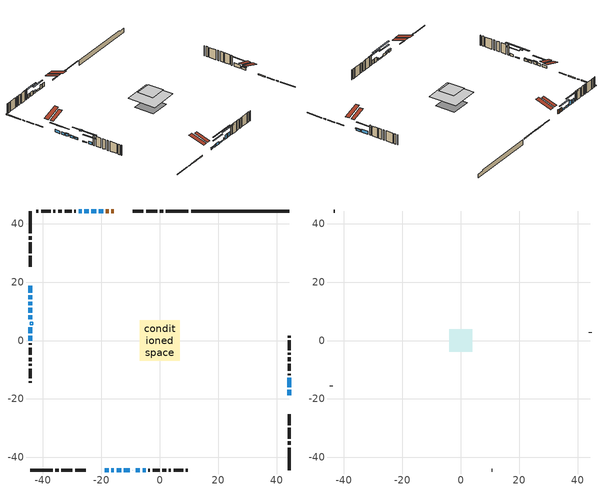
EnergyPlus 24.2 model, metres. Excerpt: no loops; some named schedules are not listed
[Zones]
conditioned space
 floor outside (Floor1 construction): -2.1,-2.1 -2.1,2.1 2.1,2.1 2.1,-2.1 z0.61
 floor adiabatic (AdiabaticFloorConstruction): -6.88,-6.88 -6.88,6.88 6.88,6.88 6.88,-6.88 z3.05
 floor foundation (Slab1 construction): -4.84,-4.84 -4.84,4.84 4.84,4.84 4.84,-4.84 z-1.83
 floor foundation (Slab2 construction): -2.2,-2.2 -2.2,2.2 2.2,2.2 2.2,-2.2 z0
 wall outside (RimJoist1 construction): 9.79,44.35 2.09,44.35 / -44.35,-44.35 -36.65,-44.35 / -44.35,44.35 -44.35,36.65 / 44.35,-44.35 44.35,-36.65 z0.61:0.91
 wall outside (RimJoist2 construction): 1.16,44.35 0.02,44.35 / -35.72,-44.35 -34.58,-44.35 / -44.35,35.72 -44.35,34.58 / 44.35,-35.72 44.35,-34.58 z0.61:0.91
 wall outside (RimJoist3 construction): -0.91,44.35 -4.64,44.35 / -33.65,-44.35 -29.92,-44.35 / -44.35,33.65 -44.35,29.92 / 44.35,-33.65 44.35,-29.92 z0.61:0.91
 wall outside (RimJoist4 construction): -5.57,44.35 -9.23,44.35 / -28.99,-44.35 -25.33,-44.35 / -44.35,28.99 -44.35,25.33 / 44.35,-28.99 44.35,-25.33 z0.61:0.91
 wall outside (AdiabaticWallConstruction 1): -15.77,44.35 -16.6,44.35 / -17.53,44.35 -18.42,44.35 z0.61:2.64
 wall outside (AdiabaticWallConstruction): -19.34,44.35 -20.87,44.35 / -21.8,44.35 -23.43,44.35 / -18.8,-44.35 -17.47,-44.35 z0.61:1.42; -44.35,18.8 -44.35,16.36 / -44.35,15.43 -44.35,14.21 / -44.35,13.28 -44.35,12.06 / -9.29,-44.35 -9.19,-44.35 z0.61:1.83; -16.55,-44.35 -15.73,-44.35 z0.61:1.43; -44.35,11.13 -44.35,9.51 / -44.35,8.58 -44.35,7.26 z0.61:1.47; -14.8,-44.35 -13.18,-44.35 / -44.35,1.56 -44.35,-0.07 z0.61:1.73; 44.35,-18.8 44.35,-16.86 z0.61:1.63; -12.25,-44.35 -10.22,-44.35 / -44.35,4.52 -44.35,2.49 z0.61:1.02; 44.35,-15.94 44.35,-12.84 z0.61:2.19; -24.35,44.35 -25.83,44.35 / -26.76,44.35 -27.77,44.35 / -8.27,-44.35 -6.79,-44.35 / -5.87,-44.35 -4.85,-44.35 z0.61:2.64
 wall outside (Wall1 construction): -28.7,44.35 -29.23,44.35 / -3.92,-44.35 -3.39,-44.35 / -44.35,-0.99 -44.35,-1.53 / 44.35,-11.91 44.35,-11.37 z0.61:5.49
 wall outside (Wall2 construction): -30.16,44.35 -32.61,44.35 / -2.46,-44.35 -0.01,-44.35 / -44.35,-2.46 -44.35,-4.9 / 44.35,-10.45 44.35,-8 z0.61:5.49
 wall outside (Wall3 construction): -33.54,44.35 -34.81,44.35 / 0.92,-44.35 2.19,-44.35 / -44.35,-5.83 -44.35,-7.11 / 44.35,-7.07 44.35,-5.79 z0.61:5.49
 wall outside (Wall4 construction): -35.74,44.35 -36.41,44.35 / 3.12,-44.35 3.79,-44.35 / -44.35,-8.04 -44.35,-8.71 / 44.35,-4.86 44.35,-4.19 z0.61:5.49
 wall outside (Wall5 construction): -37.34,44.35 -40.67,44.35 / 4.72,-44.35 8.05,-44.35 / -44.35,-9.64 -44.35,-12.96 / 44.35,-3.26 44.35,0.06 z0.61:5.49
 wall outside (Wall6 construction): -41.6,44.35 -42.26,44.35 / 8.97,-44.35 9.64,-44.35 / -44.35,-13.89 -44.35,-14.55 / 44.35,0.99 44.35,1.65 z0.61:5.49
 wall foundation (FoundationWall1 construction): 10.72,44.35,-1.83 10.72,44.35,0.61 40.99,44.35,0.61 40.99,44.35,0.12 44.35,44.35,0.12 44.35,44.35,-1.83
 window (WindowConstruction): -19.35,44.35 -20.87,44.35 z0.61:1.42
 window (WindowConstruction 8): -44.35,18.79 -44.35,16.36 z0.61:1.83
 window (WindowConstruction 9): -44.35,15.43 -44.35,14.21 z0.61:1.83
 window (WindowConstruction 10): -44.35,13.28 -44.35,12.06 z0.61:1.83
 window (WindowConstruction 11): -21.8,44.35 -23.43,44.35 z0.61:1.42
 window (WindowConstruction 12): -18.79,-44.35 -17.48,-44.35 z0.61:1.42
 window (WindowConstruction 13): -16.55,-44.35 -15.73,-44.35 z0.61:1.42
 window (WindowConstruction 14): -44.35,11.13 -44.35,9.51 z0.61:1.47
 window (WindowConstruction 15): -44.35,8.58 -44.35,7.26 z0.61:1.47
 window (WindowConstruction 1): -14.8,-44.35 -13.18,-44.35 z0.61:1.73
 window (WindowConstruction 16): 44.35,-18.79 44.35,-16.87 z0.61:1.62
 window (WindowConstruction 18): -12.25,-44.35 -10.22,-44.35 z0.61:1.02
 window (WindowConstruction 19): -44.35,4.52 -44.35,2.49 z0.61:1.02
 window (WindowConstruction 2): -44.35,1.56 -44.35,-0.06 z0.61:1.73
 window (WindowConstruction 17): -9.29,-44.35 -9.2,-44.35 z0.61:1.83
 window (WindowConstruction 3): 44.35,-15.94 44.35,-12.84 z0.61:2.19
 window (WindowConstruction 4): -24.36,44.35 -25.83,44.35 z0.61:2.64
 window (WindowConstruction 5): -26.76,44.35 -27.77,44.35 z0.61:2.64
 window (WindowConstruction 6): -8.27,-44.35 -6.8,-44.35 z0.61:2.64
 window (WindowConstruction 7): -5.87,-44.35 -4.85,-44.35 z0.61:2.64
 door (Door): -15.77,44.35 -16.6,44.35 z0.61:2.64
 door (Door 1): -17.53,44.35 -18.42,44.35 z0.61:2.64
 ceiling adiabatic (AdiabaticFloorConstruction): 6.88,-6.88 6.88,6.88 -6.88,6.88 -6.88,-6.88 z3.05
 roof outside (Roof2 construction): -14.84,44.35,5.49 -14.84,37.7,7.7 -13.08,37.7,7.7 -13.08,44.35,5.49; -19.72,-44.35,5.49 -19.72,-37.7,7.7 -21.48,-37.7,7.7 -21.48,-44.35,5.49; -44.35,19.72,5.49 -37.7,19.72,7.7 -37.7,21.48,7.7 -44.35,21.48,5.49; 44.35,-19.72,5.49 37.7,-19.72,7.7 37.7,-21.48,7.7 44.35,-21.48,5.49
 roof outside (AdiabaticRoofConstruction): -44.35,5.45,5.49 -43.51,5.45,5.77 -43.51,6.33,5.77 -44.35,6.33,5.49
 skylight (SkylightConstruction): -44.35,5.45,5.49 -43.52,5.45,5.77 -43.52,6.33,5.77 -44.35,6.33,5.49
attic - vented
 floor to conditioned space (Floor2 construction Reversed): -3.89,-3.89 -3.89,3.89 3.89,3.89 3.89,-3.89 z5.49
 wall outside (Wall7 construction): -43.19,44.35 -43.42,44.35 / 10.57,-44.35 10.8,-44.35 / -44.35,-15.48 -44.35,-15.72 / 44.35,2.58 44.35,2.81 z0.61:5.49
 roof outside (Roof1 construction): -12.16,44.35,5.49 -12.16,36.78,8.01 -10.16,36.78,8.01 -10.16,44.35,5.49; -22.41,-44.35,5.49 -22.41,-36.78,8.01 -24.4,-36.78,8.01 -24.4,-44.35,5.49; -44.35,22.41,5.49 -36.78,22.41,8.01 -36.78,24.4,8.01 -44.35,24.4,5.49; 44.35,-22.41,5.49 36.78,-22.41,8.01 36.78,-24.4,8.01 44.35,-24.4,5.49
shading: -23.51,44.35 -16.71,44.35 -16.71,44.76 -23.51,44.76 z4.06; -44.35,13.72 -44.35,21.43 -44.76,21.43 -44.76,13.72 z4.47; -44.35,11.57 -44.35,18.07 -44.76,18.07 -44.76,11.57 z4.47; -44.35,11.86 -44.35,13.48 -44.76,13.48 -44.76,11.86 z2.03; -23.63,44.35 -21.6,44.35 -21.6,44.76 -23.63,44.76 z1.62; -17.27,-44.35 -19,-44.35 -19,-44.76 -17.27,-44.76 z1.62; -15.53,-44.35 -16.75,-44.35 -16.75,-44.76 -15.53,-44.76 z1.62; -44.35,9.31 -44.35,11.33 -44.76,11.33 -44.76,9.31 z1.67; -44.35,7.06 -44.35,8.78 -44.76,8.78 -44.76,7.06 z1.67; -10.54,-44.35 -17.44,-44.35 -17.44,-44.76 -10.54,-44.76 z4.37; 44.35,-16.66 44.35,-19 44.76,-19 44.76,-16.66 z1.83; -5.14,-44.35 -17.33,-44.35 -17.33,-44.76 -5.14,-44.76 z6.1; -44.35,-2.59 -44.35,9.6 -44.76,9.6 -44.76,-2.59 z6.1; -44.35,-2.7 -44.35,4.2 -44.76,4.2 -44.76,-2.7 z4.37; 44.35,-10.2 44.35,-18.58 44.76,-18.58 44.76,-10.2 z4.83; -28.47,44.35 -21.72,44.35 -21.72,44.76 -28.47,44.76 z5.28; -30.41,44.35 -24.12,44.35 -24.12,44.76 -30.41,44.76 z5.28; -4.16,-44.35 -10.91,-44.35 -10.91,-44.76 -4.16,-44.76 z5.28; -2.21,-44.35 -8.51,-44.35 -8.51,-44.76 -2.21,-44.76 z5.28
[Building]
Building 1: Terrain=Suburbs
[Site:Location]
Edmonton Intl AP_AB: Latitude {deg}=53.31; Longitude {deg}=-113.58; Time Zone {hr}=-7; Elevation {m}=723; Keep Site Location Information=Yes
[Site:GroundTemperature:Shallow]
-1.56185, -3.61833, -3.78302, -2.80711, 1.11059, 5.01004, 8.39065, 10.5322, 10.7141, 8.97234, 5.67794, 1.89811
[Site:WaterMainsTemperature]
Calculation Method=Schedule; Temperature Schedule=mains temperature schedule
[Material] Roughness=Rough; Thermal Absorptance=0.9
Name | Thickness {m} | Conductivity {W/m-K} | Density {kg/m3} | Specific Heat {J/kg-K} | Solar Absorptance | Visible Absorptance
asphalt or fiberglass shingles | 0.00635 | 0.162714 | 1121.4 | 1465.45 | 0.4 | 0.4
asphalt or fiberglass shingles 1 | 0.00635 | 0.162714 | 1121.4 | 1465.45 | 0.7 | 0.7
ceiling loosefill ins | 0.169333 | 0.0480833 | 16.02 | 1046.75 | 0.7 | 0.7
ceiling stud and cavity | 0.1397 | 0.1119 | 65.682 | 1177.47 | 0.7 | 0.7
concrete 4.0 in. | 0.1016 | 1.803125 | 2242.8 | 837.4 | 0.7 | 0.7
concrete 8.0 in. | 0.2032 | 1.803125 | 2242.8 | 837.4 | 0.7 | 0.7
door material | 0.04445 | 0.053851 | 512.64 | 1214.23 | 0.7 | 0.7
exterior vertical ins | 0.0022508 | 0.029427 | 32.04 | 1214.23 | 0.7 | 0.7
floor covering | 0.0127 | 0.0433444 | 54.468 | 1339.84 | 0.6 | 0.6
floor rigid ins; rim joist rigid ins; roof rigid ins | 0.051816 | 0.029427 | 32.04 | 1214.23 | 0.7 | 0.7
floor rigid ins 1; roof rigid ins 1; wall rigid ins | 0.512978 | 0.029427 | 32.04 | 1214.23 | 0.7 | 0.7
floor stud and cavity | 0.1397 | 0.0992715 | 92.3553 | 1139.71 | 0.7 | 0.7
floor stud and cavity 1 | 0.1397 | 1.75129 | 37.0049 | 1207.88 | 0.7 | 0.7
furniture material conditioned space 1 | 0.1524 | 0.115458 | 640.8 | 1214.23 | 0.6 | 0.6
gypsum board | 0.0127 | 0.160291 | 801 | 837.4 | 0.6 | 0.6
gypsum board 1 | 0.0127 | 0.160291 | 801 | 837.4 | 0.7 | 0.7
osb sheathing 0.5 in. | 0.0127 | 0.115458 | 512.64 | 1214.23 | 0.7 | 0.7
osb sheathing 0.75 in. | 0.01905 | 0.115458 | 512.64 | 1214.23 | 0.7 | 0.7
osb sheathing 2.0 in. | 0.0508 | 0.115458 | 512.64 | 1214.23 | 0.7 | 0.7
rim joist stud and cavity | 0.0508 | 0.0314757 | 125.044 | 1163.47 | 0.6 | 0.6
rim joist stud and cavity 1 | 0.0508 | 0.0299404 | 125.044 | 1163.47 | 0.6 | 0.6
rim joist stud and cavity 2 | 0.0508 | 0.0451784 | 125.044 | 1163.47 | 0.6 | 0.6
rim joist stud and cavity 3 | 0.0508 | 0.0415359 | 125.044 | 1163.47 | 0.6 | 0.6
roof stud and cavity | 0.2032 | 0.170512 | 78.34581 | 1123.46 | 0.7 | 0.7
roof stud and cavity 1 | 0.18415 | 1.78685 | 37.0049 | 1207.88 | 0.6 | 0.6
wall stud and cavity | 0.1397 | 0.107651 | 139.0536 | 1170.24 | 0.7 | 0.7
wall stud and cavity 1 | 0.1397 | 0.101978 | 139.0536 | 1170.24 | 0.7 | 0.7
wall stud and cavity 2 | 0.1397 | 0.0954735 | 139.0536 | 1170.24 | 0.7 | 0.7
wall stud and cavity 3 | 0.1397 | 0.113829 | 139.0536 | 1170.24 | 0.7 | 0.7
wall stud and cavity 4 | 0.1397 | 0.101068 | 139.0536 | 1170.24 | 0.7 | 0.7
wall stud and cavity 5 | 0.1397 | 0.10344 | 139.0536 | 1170.24 | 0.7 | 0.7
wall stud and cavity 6 | 0.0889 | 6.1454 | 50.32683 | 1063.81 | 0.6 | 0.6
wall stud and cavity 7 | 0.0889 | 0.380278 | 52.3479 | 1209.89 | 0.7 | 0.7
wall stud and cavity 8 | 0.0889 | 0.391764 | 83.0341 | 1211.67 | 0.7 | 0.7
wood siding | 0.0254 | 0.102417 | 544.68 | 1172.36 | 0.4 | 0.4
wood siding 1 | 0.00254 | 0.102417 | 544.68 | 1172.36 | 0.4 | 0.4
wood siding 2; wood siding 3; wood siding 4 | 0.0254 | 0.102417 | 544.68 | 1172.36 | 0.7 | 0.7
[WindowMaterial:SimpleGlazingSystem]
Name | U-Factor {W/m2-K} | Solar Heat Gain Coefficient
SkylightMaterial | 2.75931 | 0.6108
WindowMaterial | 4.28803 | 0.54
WindowMaterial 1 | 3.93088 | 0.56
WindowMaterial 10 | 4.25339 | 0.54
WindowMaterial 11 | 3.98085 | 0.55
WindowMaterial 12 | 3.276206 | 0.41
WindowMaterial 13 | 5.57352 | 0.48
WindowMaterial 2 | 3.29438 | 0.7
WindowMaterial 3 | 4.35105 | 0.67
WindowMaterial 4 | 1.67898 | 0.57
WindowMaterial 5 | 1.964588 | 0.48
WindowMaterial 6 | 2.98606 | 0.56
WindowMaterial 7 | 4.49811 | 0.52
WindowMaterial 8 | 4.32493 | 0.54
WindowMaterial 9 | 4.19945 | 0.54
[Construction]
AdiabaticFloorConstruction: floor stud and cavity 1, floor rigid ins 1, osb sheathing 0.75 in., floor covering
AdiabaticRoofConstruction: asphalt or fiberglass shingles 1, roof rigid ins 1, osb sheathing 0.75 in., roof stud and cavity 1
AdiabaticWallConstruction: wood siding 3, wall rigid ins, wall stud and cavity 7, gypsum board
AdiabaticWallConstruction 1: wood siding 4, wall rigid ins, wall stud and cavity 7, gypsum board
Door; Door 1: door material
Floor1 construction: floor stud and cavity, floor rigid ins, osb sheathing 0.75 in., floor covering
Floor2 construction Reversed: gypsum board, ceiling stud and cavity, ceiling loosefill ins
FoundationWall1 construction: concrete 8.0 in., gypsum board 1
furniture construction conditioned space 1: furniture material conditioned space 1
PartitionWallConstruction: gypsum board, wall stud and cavity 8, gypsum board
RimJoist1 construction: wood siding 2, osb sheathing 2.0 in., rim joist stud and cavity
RimJoist2 construction: wood siding 2, osb sheathing 2.0 in., rim joist stud and cavity 1
RimJoist3 construction: wood siding 2, rim joist rigid ins, osb sheathing 2.0 in., rim joist stud and cavity 2
RimJoist4 construction: wood siding 2, rim joist rigid ins, osb sheathing 2.0 in., rim joist stud and cavity 3
Roof1 construction: asphalt or fiberglass shingles
Roof2 construction: asphalt or fiberglass shingles, roof rigid ins, osb sheathing 0.75 in., roof stud and cavity, gypsum board
SkylightConstruction: SkylightMaterial
Slab1 construction; Slab2 construction: concrete 4.0 in.
Wall1 construction: wood siding, osb sheathing 0.5 in., wall stud and cavity, gypsum board
Wall2 construction: wood siding, osb sheathing 0.5 in., wall stud and cavity 1, gypsum board
Wall3 construction: wood siding, osb sheathing 0.5 in., wall stud and cavity 2, gypsum board
Wall4 construction: wood siding, osb sheathing 0.5 in., wall stud and cavity 3, gypsum board
Wall5 construction: wood siding, osb sheathing 0.5 in., wall stud and cavity 4, gypsum board
Wall6 construction: wood siding, osb sheathing 0.5 in., wall stud and cavity 5, gypsum board
Wall7 construction: wood siding 1, wall stud and cavity 6
WindowConstruction: WindowMaterial
WindowConstruction 1; WindowConstruction 2: WindowMaterial 1
WindowConstruction 10; WindowConstruction 9: WindowMaterial 6
WindowConstruction 11; WindowConstruction 13: WindowMaterial 7
WindowConstruction 12: WindowMaterial 8
WindowConstruction 14: WindowMaterial 9
WindowConstruction 15: WindowMaterial 10
WindowConstruction 16: WindowMaterial 11
WindowConstruction 17: WindowMaterial 12
WindowConstruction 18; WindowConstruction 19: WindowMaterial 13
WindowConstruction 3: WindowMaterial 2
WindowConstruction 4; WindowConstruction 6: WindowMaterial 3
WindowConstruction 5; WindowConstruction 7: WindowMaterial 4
WindowConstruction 8: WindowMaterial 5
[Zone] Multiplier=1; Part of Total Floor Area=Yes
Name | Volume {m3}
attic - vented | 24.7894
conditioned space | 756.3
[Space]
Name | Zone | Volume {m3}
attic - vented 1 | attic - vented | 24.7894
conditioned space 1 | conditioned space | 756.3
[ZoneInfiltration:EffectiveLeakageArea]
infil attic - vented 1: Zone or Space=attic - vented 1; Schedule=Always On Discrete; Effective Air Leakage Area {cm2}=2103.65; Stack Coefficient=0.000514701; Wind Coefficient=1.53284e-05
[ZoneMixing]
whole house fan mix: Zone or Space=attic - vented; Schedule=Always On Continuous; Design Flow Rate Calculation Method=Flow/Zone; Design Flow Rate {m3/s}=0; Source Zone or Space=conditioned space
[SurfaceProperty:ExposedFoundationPerimeter] Exposed Perimeter Calculation Method=TotalExposedPerimeter
Name | Total Exposed Perimeter {m}
Slab1 | 33.632
Slab2 | 12.497
[InternalMass] Zone or ZoneList=conditioned space; Space or SpaceList=conditioned space 1
Name | Construction | Surface Area {m2}
furniture mass conditioned space 1 | furniture construction conditioned space 1 | 128.18
partition wall mass | PartitionWallConstruction | 320.45
[Lights]
interior lighting: Zone or ZoneList or Space or SpaceList=conditioned space 1; Schedule=interior lighting schedule; Design Level Calculation Method=LightingLevel; Lighting Level {W}=343.2; Return Air Fraction=0; Fraction Radiant=0.6; Fraction Visible=0.2; Fraction Replaceable=1
[People]
occupants: Zone or ZoneList or Space or SpaceList=conditioned space 1; Number of People Schedule=occupants schedule; Number of People Calculation Method=People; Number of People=3; Fraction Radiant=0.314171; Sensible Heat Fraction=0.56303; Activity Level Schedule=occupants activity schedule; Carbon Dioxide Generation Rate {m3/s-W}=0; Enable ASHRAE 55 Comfort Warnings=No; Mean Radiant Temperature Calculation Type=EnclosureAveraged
[ElectricEquipment] Zone or ZoneList or Space or SpaceList=conditioned space 1; Design Level Calculation Method=EquipmentLevel
Name | Schedule | Design Level {W} | Fraction Latent | Fraction Radiant | Fraction Lost
clothes dryer | clothes dryer schedule | 140.772 | 0.015 | 0.081 | 0.85
clothes washer | clothes washer schedule | 32.1985 | 0.03 | 0.162 | 0.7
cooking range | cooking range schedule | 215.147 | 0.08 | 0.432 | 0.2
dishwasher | dishwasher schedule | 66.8632 | 0.3 | 0.18 | 0.4
fridge | fridge schedule | 72.9452 | 0 | 0.6 | 0
mech vent bath fan 0 | mech vent bath fan 0 schedule | 50.2 | 0 | 0 | 1
mech vent bath fan 1 | mech vent bath fan 1 schedule | 50.2 | 0 | 0 | 1
mech vent house fan | mech vent house fan schedule | 0 | 0 | 0 | 1
mech vent house fan cfis | mech vent house fan cfis schedule | 0 | 0 | 0 | 0
mech vent range fan 0 | mech vent range fan 0 schedule | 57 | 0 | 0 | 1
misc plug loads | misc plug loads schedule | 494.7 | 0.045 | 0.513 | 0.1
whole house fan | Always On Discrete | 0 | 0 | 0 | 1
[OtherEquipment] Zone or ZoneList or Space or SpaceList=conditioned space 1; Design Level Calculation Method=EquipmentLevel
Name | Fuel Type | Schedule | Design Level {W} | Fraction Latent | Fraction Radiant | Fraction Lost
clothes dryer 1 | Electricity | clothes dryer schedule | 0 | 0.015 | 0.081 | 0.85
cooking range 1 | Electricity | cooking range schedule | 0 | 0.08 | 0.432 | 0.2
general water use latent | None | general water use schedule | 62.594 | 1 | 0 | 0
general water use sensible | None | general water use schedule | -61.6891 | 0 | 0.6 | 0
mech vent house fan latent load | None | Always On Discrete | 0 | 1 | 0 | 0
mech vent house fan sensible load | None | Always On Discrete | 0 | 0 | 0 | 0
water heater energy adjustment1 | NaturalGas | Always On Discrete | 0.01 | 0 | 0 | 1
[ZoneInfiltration:DesignFlowRate] Zone or ZoneList or Space or SpaceList=conditioned space 1; Schedule=Always On Discrete; Design Flow Rate Calculation Method=Flow/Zone; Design Flow Rate {m3/s}=0
infil flow; natural vent flow; whole house fan flow
[Foundation:Kiva] Initial Indoor Air Temperature {C}=18; Wall Depth Below Slab {m}=0.2032
Name | Wall Height Above Grade {m} | Custom Block Material Name 1 | Custom Block Depth 1 {m} | Custom Block X Position 1 {m} | Custom Block Z Position 1 {m}
Foundation Kiva 1 | 0.609996 | exterior vertical ins | 2.43998 | 0.2159 | 0
Foundation Kiva 2 | 0.1016
[Foundation:Kiva:Settings]
Soil Conductivity {W/m-K}=0.849921; Soil Density {kg/m3}=1842.3; Soil Specific Heat {J/kg-K}=418.7; Ground Solar Absorptivity=0.9; Ground Thermal Absorptivity=0.9; Ground Surface Roughness {m}=0.03; Far-Field Width {m}=40; Deep-Ground Boundary Condition=ZeroFlux; Deep-Ground Depth {m}=40; Minimum Cell Dimension {m}=0.2; Maximum Cell Growth Coefficient=3; Simulation Timestep=Timestep
[Exterior:Lights]
exterior lighting: Schedule=exterior lighting schedule; Design Level {W}=75.6
[Schedule:Constant]
Name | Hourly Value
Always On Continuous; mech vent house fan schedule; mech vent house fan cfis schedule; Always On Discrete | 1
occupants activity schedule | 117.228
fridge schedule | 0
[Schedule:Week:Daily]
interior lighting schedule Week Rule - Jan1-Jan27: interior lighting schedule day, interior lighting schedule day, interior lighting schedule day, interior lighting schedule day, interior lighting schedule day, interior lighting schedule day, interior lighting schedule day, interior lighting schedule default day, interior lighting schedule default day, interior lighting schedule default day, interior lighting schedule default day, interior lighting schedule default day
interior lighting schedule Week Rule - Jan28-Feb3: interior lighting schedule day, interior lighting schedule day, interior lighting schedule day, interior lighting schedule day, interior lighting schedule day 1, interior lighting schedule day 1, interior lighting schedule day 1, interior lighting schedule default day, interior lighting schedule default day, interior lighting schedule default day, interior lighting schedule default day, interior lighting schedule default day
interior lighting schedule Week Rule - Feb4-Feb24: interior lighting schedule day 1, interior lighting schedule day 1, interior lighting schedule day 1, interior lighting schedule day 1, interior lighting schedule day 1, interior lighting schedule day 1, interior lighting schedule day 1, interior lighting schedule default day, interior lighting schedule default day, interior lighting schedule default day, interior lighting schedule default day, interior lighting schedule default day
interior lighting schedule Week Rule - Feb25-Mar3: interior lighting schedule day 1, interior lighting schedule day 1, interior lighting schedule day 1, interior lighting schedule day 1, interior lighting schedule day 2, interior lighting schedule day 2, interior lighting schedule day 2, interior lighting schedule default day, interior lighting schedule default day, interior lighting schedule default day, interior lighting schedule default day, interior lighting schedule default day
interior lighting schedule Week Rule - Mar4-Mar31: interior lighting schedule day 2, interior lighting schedule day 2, interior lighting schedule day 2, interior lighting schedule day 2, interior lighting schedule day 2, interior lighting schedule day 2, interior lighting schedule day 2, interior lighting schedule default day, interior lighting schedule default day, interior lighting schedule default day, interior lighting schedule default day, interior lighting schedule default day
interior lighting schedule Week Rule - Apr1-Apr28: interior lighting schedule day 3, interior lighting schedule day 3, interior lighting schedule day 3, interior lighting schedule day 3, interior lighting schedule day 3, interior lighting schedule day 3, interior lighting schedule day 3, interior lighting schedule default day, interior lighting schedule default day, interior lighting schedule default day, interior lighting schedule default day, interior lighting schedule default day
interior lighting schedule Week Rule - Apr29-May5: interior lighting schedule day 3, interior lighting schedule day 3, interior lighting schedule day 4, interior lighting schedule day 4, interior lighting schedule day 4, interior lighting schedule day 4, interior lighting schedule day 4, interior lighting schedule default day, interior lighting schedule default day, interior lighting schedule default day, interior lighting schedule default day, interior lighting schedule default day
interior lighting schedule Week Rule - May6-May26: interior lighting schedule day 4, interior lighting schedule day 4, interior lighting schedule day 4, interior lighting schedule day 4, interior lighting schedule day 4, interior lighting schedule day 4, interior lighting schedule day 4, interior lighting schedule default day, interior lighting schedule default day, interior lighting schedule default day, interior lighting schedule default day, interior lighting schedule default day
interior lighting schedule Week Rule - May27-Jun2: interior lighting schedule day 4, interior lighting schedule day 4, interior lighting schedule day 4, interior lighting schedule day 4, interior lighting schedule day 4, interior lighting schedule day 5, interior lighting schedule day 5, interior lighting schedule default day, interior lighting schedule default day, interior lighting schedule default day, interior lighting schedule default day, interior lighting schedule default day
interior lighting schedule Week Rule - Jun3-Jun30: interior lighting schedule day 5, interior lighting schedule day 5, interior lighting schedule day 5, interior lighting schedule day 5, interior lighting schedule day 5, interior lighting schedule day 5, interior lighting schedule day 5, interior lighting schedule default day, interior lighting schedule default day, interior lighting schedule default day, interior lighting schedule default day, interior lighting schedule default day
interior lighting schedule Week Rule - Jul1-Jul28: interior lighting schedule day 6, interior lighting schedule day 6, interior lighting schedule day 6, interior lighting schedule day 6, interior lighting schedule day 6, interior lighting schedule day 6, interior lighting schedule day 6, interior lighting schedule default day, interior lighting schedule default day, interior lighting schedule default day, interior lighting schedule default day, interior lighting schedule default day
interior lighting schedule Week Rule - Jul29-Aug4: interior lighting schedule day 6, interior lighting schedule day 6, interior lighting schedule day 6, interior lighting schedule day 7, interior lighting schedule day 7, interior lighting schedule day 7, interior lighting schedule day 7, interior lighting schedule default day, interior lighting schedule default day, interior lighting schedule default day, interior lighting schedule default day, interior lighting schedule default day
interior lighting schedule Week Rule - Aug5-Aug25: interior lighting schedule day 7, interior lighting schedule day 7, interior lighting schedule day 7, interior lighting schedule day 7, interior lighting schedule day 7, interior lighting schedule day 7, interior lighting schedule day 7, interior lighting schedule default day, interior lighting schedule default day, interior lighting schedule default day, interior lighting schedule default day, interior lighting schedule default day
interior lighting schedule Week Rule - Aug26-Sep1: interior lighting schedule day 7, interior lighting schedule day 7, interior lighting schedule day 7, interior lighting schedule day 7, interior lighting schedule day 7, interior lighting schedule day 7, interior lighting schedule day 8, interior lighting schedule default day, interior lighting schedule default day, interior lighting schedule default day, interior lighting schedule default day, interior lighting schedule default day
interior lighting schedule Week Rule - Sep2-Sep29: interior lighting schedule day 8, interior lighting schedule day 8, interior lighting schedule day 8, interior lighting schedule day 8, interior lighting schedule day 8, interior lighting schedule day 8, interior lighting schedule day 8, interior lighting schedule default day, interior lighting schedule default day, interior lighting schedule default day, interior lighting schedule default day, interior lighting schedule default day
interior lighting schedule Week Rule - Sep30-Oct6: interior lighting schedule day 8, interior lighting schedule day 9, interior lighting schedule day 9, interior lighting schedule day 9, interior lighting schedule day 9, interior lighting schedule day 9, interior lighting schedule day 9, interior lighting schedule default day, interior lighting schedule default day, interior lighting schedule default day, interior lighting schedule default day, interior lighting schedule default day
interior lighting schedule Week Rule - Oct7-Oct27: interior lighting schedule day 9, interior lighting schedule day 9, interior lighting schedule day 9, interior lighting schedule day 9, interior lighting schedule day 9, interior lighting schedule day 9, interior lighting schedule day 9, interior lighting schedule default day, interior lighting schedule default day, interior lighting schedule default day, interior lighting schedule default day, interior lighting schedule default day
interior lighting schedule Week Rule - Oct28-Nov3: interior lighting schedule day 9, interior lighting schedule day 9, interior lighting schedule day 9, interior lighting schedule day 9, interior lighting schedule day 10, interior lighting schedule day 10, interior lighting schedule day 10, interior lighting schedule default day, interior lighting schedule default day, interior lighting schedule default day, interior lighting schedule default day, interior lighting schedule default day
interior lighting schedule Week Rule - Nov4-Nov24: interior lighting schedule day 10, interior lighting schedule day 10, interior lighting schedule day 10, interior lighting schedule day 10, interior lighting schedule day 10, interior lighting schedule day 10, interior lighting schedule day 10, interior lighting schedule default day, interior lighting schedule default day, interior lighting schedule default day, interior lighting schedule default day, interior lighting schedule default day
interior lighting schedule Week Rule - Nov25-Dec1: interior lighting schedule day 10, interior lighting schedule day 10, interior lighting schedule day 10, interior lighting schedule day 10, interior lighting schedule day 10, interior lighting schedule day 10, interior lighting schedule day 11, interior lighting schedule default day, interior lighting schedule default day, interior lighting schedule default day, interior lighting schedule default day, interior lighting schedule default day
interior lighting schedule Week Rule - Dec2-Dec31: interior lighting schedule day 11, interior lighting schedule day 11, interior lighting schedule day 11, interior lighting schedule day 11, interior lighting schedule day 11, interior lighting schedule day 11, interior lighting schedule day 11, interior lighting schedule default day, interior lighting schedule default day, interior lighting schedule default day, interior lighting schedule default day, interior lighting schedule default day
occupants schedule Week Rule - Jan1-Dec31: occupants schedule day, occupants schedule day, occupants schedule day, occupants schedule day, occupants schedule day, occupants schedule day, occupants schedule day, occupants schedule default day, occupants schedule default day, occupants schedule default day, occupants schedule default day, occupants schedule default day
clothes dryer schedule Week Rule - Jan1-Dec31: clothes dryer schedule day, clothes dryer schedule day, clothes dryer schedule day, clothes dryer schedule day, clothes dryer schedule day, clothes dryer schedule day, clothes dryer schedule day, clothes dryer schedule default day, clothes dryer schedule default day, clothes dryer schedule default day, clothes dryer schedule default day, clothes dryer schedule default day
clothes washer schedule Week Rule - Jan1-Dec31: clothes washer schedule day, clothes washer schedule day, clothes washer schedule day, clothes washer schedule day, clothes washer schedule day, clothes washer schedule day, clothes washer schedule day, clothes washer schedule default day, clothes washer schedule default day, clothes washer schedule default day, clothes washer schedule default day, clothes washer schedule default day
cooking range schedule Week Rule - Jan1-Dec31: cooking range schedule day, cooking range schedule day, cooking range schedule day, cooking range schedule day, cooking range schedule day, cooking range schedule day, cooking range schedule day, cooking range schedule default day, cooking range schedule default day, cooking range schedule default day, cooking range schedule default day, cooking range schedule default day
dishwasher schedule Week Rule - Jan1-Dec31: dishwasher schedule day, dishwasher schedule day, dishwasher schedule day, dishwasher schedule day, dishwasher schedule day, dishwasher schedule day, dishwasher schedule day, dishwasher schedule default day, dishwasher schedule default day, dishwasher schedule default day, dishwasher schedule default day, dishwasher schedule default day
mech vent bath fan 0 schedule Week Rule - Jan1-Dec31: mech vent bath fan 0 schedule day, mech vent bath fan 0 schedule day, mech vent bath fan 0 schedule day, mech vent bath fan 0 schedule day, mech vent bath fan 0 schedule day, mech vent bath fan 0 schedule day, mech vent bath fan 0 schedule day, mech vent bath fan 0 schedule default day, mech vent bath fan 0 schedule default day, mech vent bath fan 0 schedule default day, mech vent bath fan 0 schedule default day, mech vent bath fan 0 schedule default day
mech vent bath fan 1 schedule Week Rule - Jan1-Dec31: mech vent bath fan 1 schedule day, mech vent bath fan 1 schedule day, mech vent bath fan 1 schedule day, mech vent bath fan 1 schedule day, mech vent bath fan 1 schedule day, mech vent bath fan 1 schedule day, mech vent bath fan 1 schedule day, mech vent bath fan 1 schedule default day, mech vent bath fan 1 schedule default day, mech vent bath fan 1 schedule default day, mech vent bath fan 1 schedule default day, mech vent bath fan 1 schedule default day
mech vent range fan 0 schedule Week Rule - Jan1-Dec31: mech vent range fan 0 schedule day, mech vent range fan 0 schedule day, mech vent range fan 0 schedule day, mech vent range fan 0 schedule day, mech vent range fan 0 schedule day, mech vent range fan 0 schedule day, mech vent range fan 0 schedule day, mech vent range fan 0 schedule default day, mech vent range fan 0 schedule default day, mech vent range fan 0 schedule default day, mech vent range fan 0 schedule default day, mech vent range fan 0 schedule default day
misc plug loads schedule Week Rule - Jan1-Dec31: misc plug loads schedule day, misc plug loads schedule day, misc plug loads schedule day, misc plug loads schedule day, misc plug loads schedule day, misc plug loads schedule day, misc plug loads schedule day, misc plug loads schedule default day, misc plug loads schedule default day, misc plug loads schedule default day, misc plug loads schedule default day, misc plug loads schedule default day
[Schedule:Year]
interior lighting schedule: interior lighting schedule Week Rule - Jan1-Jan27, 1, 1, 1, 27, interior lighting schedule Week Rule - Jan28-Feb3, 1, 28, 2, 3, interior lighting schedule Week Rule - Feb4-Feb24, 2, 4, 2, 24, interior lighting schedule Week Rule - Feb25-Mar3, 2, 25, 3, 3, interior lighting schedule Week Rule - Mar4-Mar31, 3, 4, 3, 31, interior lighting schedule Week Rule - Apr1-Apr28, 4, 1, 4, 28, interior lighting schedule Week Rule - Apr29-May5, 4, 29, 5, 5, interior lighting schedule Week Rule - May6-May26, 5, 6, 5, 26, interior lighting schedule Week Rule - May27-Jun2, 5, 27, 6, 2, interior lighting schedule Week Rule - Jun3-Jun30, 6, 3, 6, 30, interior lighting schedule Week Rule - Jul1-Jul28, 7, 1, 7, 28, interior lighting schedule Week Rule - Jul29-Aug4, 7, 29, 8, 4, interior lighting schedule Week Rule - Aug5-Aug25, 8, 5, 8, 25, interior lighting schedule Week Rule - Aug26-Sep1, 8, 26, 9, 1, interior lighting schedule Week Rule - Sep2-Sep29, 9, 2, 9, 29, interior lighting schedule Week Rule - Sep30-Oct6, 9, 30, 10, 6, interior lighting schedule Week Rule - Oct7-Oct27, 10, 7, 10, 27, interior lighting schedule Week Rule - Oct28-Nov3, 10, 28, 11, 3, interior lighting schedule Week Rule - Nov4-Nov24, 11, 4, 11, 24, interior lighting schedule Week Rule - Nov25-Dec1, 11, 25, 12, 1, interior lighting schedule Week Rule - Dec2-Dec31, 12, 2, 12, 31
occupants schedule: occupants schedule Week Rule - Jan1-Dec31, 1, 1, 12, 31
clothes dryer schedule: clothes dryer schedule Week Rule - Jan1-Dec31, 1, 1, 12, 31
clothes washer schedule: clothes washer schedule Week Rule - Jan1-Dec31, 1, 1, 12, 31
cooking range schedule: cooking range schedule Week Rule - Jan1-Dec31, 1, 1, 12, 31
dishwasher schedule: dishwasher schedule Week Rule - Jan1-Dec31, 1, 1, 12, 31
mech vent bath fan 0 schedule: mech vent bath fan 0 schedule Week Rule - Jan1-Dec31, 1, 1, 12, 31
mech vent bath fan 1 schedule: mech vent bath fan 1 schedule Week Rule - Jan1-Dec31, 1, 1, 12, 31
mech vent range fan 0 schedule: mech vent range fan 0 schedule Week Rule - Jan1-Dec31, 1, 1, 12, 31
misc plug loads schedule: misc plug loads schedule Week Rule - Jan1-Dec31, 1, 1, 12, 31
general water use schedule: general water use schedule Week Rule - Jan1-Dec31, 1, 1, 12, 31
exterior lighting schedule: exterior lighting schedule Week Rule - Jan1-Jan27, 1, 1, 1, 27, exterior lighting schedule Week Rule - Jan28-Feb3, 1, 28, 2, 3, exterior lighting schedule Week Rule - Feb4-Feb24, 2, 4, 2, 24, exterior lighting schedule Week Rule - Feb25-Mar3, 2, 25, 3, 3, exterior lighting schedule Week Rule - Mar4-Mar31, 3, 4, 3, 31, exterior lighting schedule Week Rule - Apr1-Apr28, 4, 1, 4, 28, exterior lighting schedule Week Rule - Apr29-May5, 4, 29, 5, 5, exterior lighting schedule Week Rule - May6-May26, 5, 6, 5, 26, exterior lighting schedule Week Rule - May27-Jun2, 5, 27, 6, 2, exterior lighting schedule Week Rule - Jun3-Jun30, 6, 3, 6, 30, exterior lighting schedule Week Rule - Jul1-Jul28, 7, 1, 7, 28, exterior lighting schedule Week Rule - Jul29-Aug4, 7, 29, 8, 4, exterior lighting schedule Week Rule - Aug5-Aug25, 8, 5, 8, 25, exterior lighting schedule Week Rule - Aug26-Sep1, 8, 26, 9, 1, exterior lighting schedule Week Rule - Sep2-Sep29, 9, 2, 9, 29, exterior lighting schedule Week Rule - Sep30-Oct6, 9, 30, 10, 6, exterior lighting schedule Week Rule - Oct7-Oct27, 10, 7, 10, 27, exterior lighting schedule Week Rule - Oct28-Nov3, 10, 28, 11, 3, exterior lighting schedule Week Rule - Nov4-Nov24, 11, 4, 11, 24, exterior lighting schedule Week Rule - Nov25-Dec1, 11, 25, 12, 1, exterior lighting schedule Week Rule - Dec2-Dec31, 12, 2, 12, 31
[Schedule:Compact]
mains temperature schedule: Through: 01/01, For: AllDays, Until: 24:00, 3.97167, Through: 01/02, For: AllDays, Until: 24:00, 3.90778, Through: 01/03, For: AllDays, Until: 24:00, 3.84556, Through: 01/04, For: AllDays, Until: 24:00, 3.78389, Through: 01/05, For: AllDays, Until: 24:00, 3.72278, Through: 01/06, For: AllDays, Until: 24:00, 3.66278, Through: 01/07, For: AllDays, Until: 24:00, 3.60389, Through: 01/08, For: AllDays, Until: 24:00, 3.54556, Through: 01/09, For: AllDays, Until: 24:00, 3.48833, Through: 01/10, For: AllDays, Until: 24:00, 3.43167, Through: 01/11, For: AllDays, Until: 24:00, 3.37611, Through: 01/12, For: AllDays, Until: 24:00, 3.32167, Through: 01/13, For: AllDays, Until: 24:00, 3.26833, Through: 01/14, For: AllDays, Until: 24:00, 3.21556, Through: 01/15, For: AllDays, Until: 24:00, 3.16444, Through: 01/16, For: AllDays, Until: 24:00, 3.11389, Through: 01/17, For: AllDays, Until: 24:00, 3.06444, Through: 01/18, For: AllDays, Until: 24:00, 3.01611, Through: 01/19, For: AllDays, Until: 24:00, 2.96889, Through: 01/20, For: AllDays, Until: 24:00, 2.92278, Through: 01/21, For: AllDays, Until: 24:00, 2.87722, Through: 01/22, For: AllDays, Until: 24:00, 2.83333, Through: 01/23, For: AllDays, Until: 24:00, 2.79056, Through: 01/24, For: AllDays, Until: 24:00, 2.74889, Through: 01/25, For: AllDays, Until: 24:00, 2.70833, Through: 01/26, For: AllDays, Until: 24:00, 2.66889, Through: 01/27, For: AllDays, Until: 24:00, 2.63056, Through: 01/28, For: AllDays, Until: 24:00, 2.59333, Through: 01/29, For: AllDays, Until: 24:00, 2.55778, Through: 01/30, For: AllDays, Until: 24:00, 2.52278, Through: 01/31, For: AllDays, Until: 24:00, 2.48944, Through: 02/01, For: AllDays, Until: 24:00, 2.45722, Through: 02/02, For: AllDays, Until: 24:00, 2.42611, Through: 02/03, For: AllDays, Until: 24:00, 2.39667, Through: 02/04, For: AllDays, Until: 24:00, 2.36833, Through: 02/05, For: AllDays, Until: 24:00, 2.34111, Through: 02/06, For: AllDays, Until: 24:00, 2.315, Through: 02/07, For: AllDays, Until: 24:00, 2.29056, Through: 02/08, For: AllDays, Until: 24:00, 2.26722, Through: 02/09, For: AllDays, Until: 24:00, 2.245, Through: 02/10, For: AllDays, Until: 24:00, 2.22444, Through: 02/11, For: AllDays, Until: 24:00, 2.20444, Through: 02/12, For: AllDays, Until: 24:00, 2.18667, Through: 02/13, For: AllDays, Until: 24:00, 2.17, Through: 02/14, For: AllDays, Until: 24:00, 2.15444, Through: 02/15, For: AllDays, Until: 24:00, 2.14, Through: 02/16, For: AllDays, Until: 24:00, 2.12722, Through: 02/17, For: AllDays, Until: 24:00, 2.11556, Through: 02/18, For: AllDays, Until: 24:00, 2.10556, Through: 02/19, For: AllDays, Until: 24:00, 2.09667, Through: 02/20, For: AllDays, Until: 24:00, 2.08889, Through: 02/21, For: AllDays, Until: 24:00, 2.08278, Through: 02/22, For: AllDays, Until: 24:00, 2.07833, Through: 02/23, For: AllDays, Until: 24:00, 2.07444, Through: 02/24, For: AllDays, Until: 24:00, 2.07278, Through: 02/25, For: AllDays, Until: 24:00, 2.07167, Through: 02/26, For: AllDays, Until: 24:00, 2.07222, Through: 02/27, For: AllDays, Until: 24:00, 2.07444, Through: 02/28, For: AllDays, Until: 24:00, 2.07778, Through: 03/01, For: AllDays, Until: 24:00, 2.08222, Through: 03/02, For: AllDays, Until: 24:00, 2.08833, Through: 03/03, For: AllDays, Until: 24:00, 2.09556, Through: 03/04, For: AllDays, Until: 24:00, 2.10444, Through: 03/05, For: AllDays, Until: 24:00, 2.11444, Through: 03/06, For: AllDays, Until: 24:00, 2.12556, Through: 03/07, For: AllDays, Until: 24:00, 2.13833, Through: 03/08, For: AllDays, Until: 24:00, 2.15278, Through: 03/09, For: AllDays, Until: 24:00, 2.16778, Through: 03/10, For: AllDays, Until: 24:00, 2.18444, Through: 03/11, For: AllDays, Until: 24:00, 2.20278, Through: 03/12, For: AllDays, Until: 24:00, 2.22167, Through: 03/13, For: AllDays, Until: 24:00, 2.24278, Through: 03/14, For: AllDays, Until: 24:00, 2.26444, Through: 03/15, For: AllDays, Until: 24:00, 2.28778, Through: 03/16, For: AllDays, Until: 24:00, 2.31222, Through: 03/17, For: AllDays, Until: 24:00, 2.33778, Through: 03/18, For: AllDays, Until: 24:00, 2.365, Through: 03/19, For: AllDays, Until: 24:00, 2.39333, Through: 03/20, For: AllDays, Until: 24:00, 2.42278, Through: 03/21, For: AllDays, Until: 24:00, 2.45389, Through: 03/22, For: AllDays, Until: 24:00, 2.48611, Through: 03/23, For: AllDays, Until: 24:00, 2.51889, Through: 03/24, For: AllDays, Until: 24:00, 2.55389, Through: 03/25, For: AllDays, Until: 24:00, 2.58944, Through: 03/26, For: AllDays, Until: 24:00, 2.62611, Through: 03/27, For: AllDays, Until: 24:00, 2.66444, Through: 03/28, For: AllDays, Until: 24:00, 2.70389, Through: 03/29, For: AllDays, Until: 24:00, 2.74389, Through: 03/30, For: AllDays, Until: 24:00, 2.78556, Through: 03/31, For: AllDays, Until: 24:00, 2.82833, Through: 04/01, For: AllDays, Until: 24:00, 2.87222, Through: 04/02, For: AllDays, Until: 24:00, 2.91722, Through: 04/03, For: AllDays, Until: 24:00, 2.96333, Through: 04/04, For: AllDays, Until: 24:00, 3.01056, Through: 04/05, For: AllDays, Until: 24:00, 3.05889, Through: 04/06, For: AllDays, Until: 24:00, 3.10833, Through: 04/07, For: AllDays, Until: 24:00, 3.15833, Through: 04/08, For: AllDays, Until: 24:00, 3.21, Through: 04/09, For: AllDays, Until: 24:00, 3.26222, Through: 04/10, For: AllDays, Until: 24:00, 3.31556, Through: 04/11, For: AllDays, Until: 24:00, 3.37, Through: 04/12, For: AllDays, Until: 24:00, 3.42556, Through: 04/13, For: AllDays, Until: 24:00, 3.48167, Through: 04/14, For: AllDays, Until: 24:00, 3.53889, Through: 04/15, For: AllDays, Until: 24:00, 3.59722, Through: 04/16, For: AllDays, Until: 24:00, 3.65611, Through: 04/17, For: AllDays, Until: 24:00, 3.71611, Through: 04/18, For: AllDays, Until: 24:00, 3.77667, Through: 04/19, For: AllDays, Until: 24:00, 3.83833, Through: 04/20, For: AllDays, Until: 24:00, 3.90111, Through: 04/21, For: AllDays, Until: 24:00, 3.96444, Through: 04/22, For: AllDays, Until: 24:00, 4.02833, Through: 04/23, For: AllDays, Until: 24:00, 4.09333, Through: 04/24, For: AllDays, Until: 24:00, 4.15889, Through: 04/25, For: AllDays, Until: 24:00, 4.225, Through: 04/26, For: AllDays, Until: 24:00, 4.29222, Through: 04/27, For: AllDays, Until: 24:00, 4.36, Through: 04/28, For: AllDays, Until: 24:00, 4.42833, Through: 04/29, For: AllDays, Until: 24:00, 4.49722, Through: 04/30, For: AllDays, Until: 24:00, 4.56667, Through: 05/01, For: AllDays, Until: 24:00, 4.63722, Through: 05/02, For: AllDays, Until: 24:00, 4.70833, Through: 05/03, For: AllDays, Until: 24:00, 4.77944, Through: 05/04, For: AllDays, Until: 24:00, 4.85167, Through: 05/05, For: AllDays, Until: 24:00, 4.92389, Through: 05/06, For: AllDays, Until: 24:00, 4.99722, Through: 05/07, For: AllDays, Until: 24:00, 5.07056, Through: 05/08, For: AllDays, Until: 24:00, 5.145, Through: 05/09, For: AllDays, Until: 24:00, 5.21944, Through: 05/10, For: AllDays, Until: 24:00, 5.29389, Through: 05/11, For: AllDays, Until: 24:00, 5.36944, Through: 05/12, For: AllDays, Until: 24:00, 5.445, Through: 05/13, For: AllDays, Until: 24:00, 5.52111, Through: 05/14, For: AllDays, Until: 24:00, 5.59722, Through: 05/15, For: AllDays, Until: 24:00, 5.67389, Through: 05/16, For: AllDays, Until: 24:00, 5.75056, Through: 05/17, For: AllDays, Until: 24:00, 5.82778, Through: 05/18, For: AllDays, Until: 24:00, 5.90556, Through: 05/19, For: AllDays, Until: 24:00, 5.98278, Through: 05/20, For: AllDays, Until: 24:00, 6.06056, Through: 05/21, For: AllDays, Until: 24:00, 6.13889, Through: 05/22, For: AllDays, Until: 24:00, 6.21667, Through: 05/23, For: AllDays, Until: 24:00, 6.295, Through: 05/24, For: AllDays, Until: 24:00, 6.37333, Through: 05/25, For: AllDays, Until: 24:00, 6.45222, Through: 05/26, For: AllDays, Until: 24:00, 6.53056, Through: 05/27, For: AllDays, Until: 24:00, 6.60889, Through: 05/28, For: AllDays, Until: 24:00, 6.68778, Through: 05/29, For: AllDays, Until: 24:00, 6.76611, Through: 05/30, For: AllDays, Until: 24:00, 6.84444, Through: 05/31, For: AllDays, Until: 24:00, 6.92278, Through: 06/01, For: AllDays, Until: 24:00, 7.00111, Through: 06/02, For: AllDays, Until: 24:00, 7.07944, Through: 06/03, For: AllDays, Until: 24:00, 7.15778, Through: 06/04, For: AllDays, Until: 24:00, 7.23556, Through: 06/05, For: AllDays, Until: 24:00, 7.31333, Through: 06/06, For: AllDays, Until: 24:00, 7.39056, Through: 06/07, For: AllDays, Until: 24:00, 7.46833, Through: 06/08, For: AllDays, Until: 24:00, 7.545, Through: 06/09, For: AllDays, Until: 24:00, 7.62222, Through: 06/10, For: AllDays, Until: 24:00, 7.69833, Through: 06/11, For: AllDays, Until: 24:00, 7.775, Through: 06/12, For: AllDays, Until: 24:00, 7.85056, Through: 06/13, For: AllDays, Until: 24:00, 7.92611, Through: 06/14, For: AllDays, Until: 24:00, 8.00111, Through: 06/15, For: AllDays, Until: 24:00, 8.07611, Through: 06/16, For: AllDays, Until: 24:00, 8.15056, Through: 06/17, For: AllDays, Until: 24:00, 8.22389, Through: 06/18, For: AllDays, Until: 24:00, 8.29778, Through: 06/19, For: AllDays, Until: 24:00, 8.37056, Through: 06/20, For: AllDays, Until: 24:00, 8.44278, Through: 06/21, For: AllDays, Until: 24:00, 8.51444, Through: 06/22, For: AllDays, Until: 24:00, 8.58611, Through: 06/23, For: AllDays, Until: 24:00, 8.65667, Through: 06/24, For: AllDays, Until: 24:00, 8.72667, Through: 06/25, For: AllDays, Until: 24:00, 8.79611, Through: 06/26, For: AllDays, Until: 24:00, 8.865, Through: 06/27, For: AllDays, Until: 24:00, 8.93333, Through: 06/28, For: AllDays, Until: 24:00, 9.00056, Through: 06/29, For: AllDays, Until: 24:00, 9.06778, Through: 06/30, For: AllDays, Until: 24:00, 9.13333, Through: 07/01, For: AllDays, Until: 24:00, 9.19889, Through: 07/02, For: AllDays, Until: 24:00, 9.26333, Through: 07/03, For: AllDays, Until: 24:00, 9.32722, Through: 07/04, For: AllDays, Until: 24:00, 9.39056, Through: 07/05, For: AllDays, Until: 24:00, 9.45278, Through: 07/06, For: AllDays, Until: 24:00, 9.51389, Through: 07/07, For: AllDays, Until: 24:00, 9.57444, Through: 07/08, For: AllDays, Until: 24:00, 9.63389, Through: 07/09, For: AllDays, Until: 24:00, 9.69278, Through: 07/10, For: AllDays, Until: 24:00, 9.75056, Through: 07/11, For: AllDays, Until: 24:00, 9.80778, Through: 07/12, For: AllDays, Until: 24:00, 9.86333, Through: 07/13, For: AllDays, Until: 24:00, 9.91833, Through: 07/14, For: AllDays, Until: 24:00, 9.97278, Through: 07/15, For: AllDays, Until: 24:00, 10.0256, Through: 07/16, For: AllDays, Until: 24:00, 10.0778, Through: 07/17, For: AllDays, Until: 24:00, 10.1289, Through: 07/18, For: AllDays, Until: 24:00, 10.1789, Through: 07/19, For: AllDays, Until: 24:00, 10.2278, Through: 07/20, For: AllDays, Until: 24:00, 10.2756, Through: 07/21, For: AllDays, Until: 24:00, 10.3222, Through: 07/22, For: AllDays, Until: 24:00, 10.3683, Through: 07/23, For: AllDays, Until: 24:00, 10.4128, Through: 07/24, For: AllDays, Until: 24:00, 10.4561, Through: 07/25, For: AllDays, Until: 24:00, 10.4989, Through: 07/26, For: AllDays, Until: 24:00, 10.54, Through: 07/27, For: AllDays, Until: 24:00, 10.58, Through: 07/28, For: AllDays, Until: 24:00, 10.6189, Through: 07/29, For: AllDays, Until: 24:00, 10.6567, Through: 07/30, For: AllDays, Until: 24:00, 10.6928, Through: 07/31, For: AllDays, Until: 24:00, 10.7283, Through: 08/01, For: AllDays, Until: 24:00, 10.7622, Through: 08/02, For: AllDays, Until: 24:00, 10.7956, Through: 08/03, For: AllDays, Until: 24:00, 10.8272, Through: 08/04, For: AllDays, Until: 24:00, 10.8572, Through: 08/05, For: AllDays, Until: 24:00, 10.8867, Through: 08/06, For: AllDays, Until: 24:00, 10.9144, Through: 08/07, For: AllDays, Until: 24:00, 10.9411, Through: 08/08, For: AllDays, Until: 24:00, 10.9667, Through: 08/09, For: AllDays, Until: 24:00, 10.9906, Through: 08/10, For: AllDays, Until: 24:00, 11.0133, Through: 08/11, For: AllDays, Until: 24:00, 11.035, Through: 08/12, For: AllDays, Until: 24:00, 11.055, Through: 08/13, For: AllDays, Until: 24:00, 11.0739, Through: 08/14, For: AllDays, Until: 24:00, 11.0917, Through: 08/15, For: AllDays, Until: 24:00, 11.1078, Through: 08/16, For: AllDays, Until: 24:00, 11.1228, Through: 08/17, For: AllDays, Until: 24:00, 11.1361, Through: 08/18, For: AllDays, Until: 24:00, 11.1483, Through: 08/19, For: AllDays, Until: 24:00, 11.1594, Through: 08/20, For: AllDays, Until: 24:00, 11.1689, Through: 08/21, For: AllDays, Until: 24:00, 11.1772, Through: 08/22, For: AllDays, Until: 24:00, 11.1844, Through: 08/23, For: AllDays, Until: 24:00, 11.19, Through: 08/24, For: AllDays, Until: 24:00, 11.1939, Through: 08/25, For: AllDays, Until: 24:00, 11.1967, Through: 08/26, For: AllDays, Until: 24:00, 11.1983, Through: 08/27, For: AllDays, Until: 24:00, 11.1983, Through: 08/28, For: AllDays, Until: 24:00, 11.1972, Through: 08/29, For: AllDays, Until: 24:00, 11.195, Through: 08/30, For: AllDays, Until: 24:00, 11.1911, Through: 08/31, For: AllDays, Until: 24:00, 11.1856, Through: 09/01, For: AllDays, Until: 24:00, 11.1789, Through: 09/02, For: AllDays, Until: 24:00, 11.1711, Through: 09/03, For: AllDays, Until: 24:00, 11.1617, Through: 09/04, For: AllDays, Until: 24:00, 11.1511, Through: 09/05, For: AllDays, Until: 24:00, 11.1394, Through: 09/06, For: AllDays, Until: 24:00, 11.1261, Through: 09/07, For: AllDays, Until: 24:00, 11.1111, Through: 09/08, For: AllDays, Until: 24:00, 11.0956, Through: 09/09, For: AllDays, Until: 24:00, 11.0778, Through: 09/10, For: AllDays, Until: 24:00, 11.0594, Through: 09/11, For: AllDays, Until: 24:00, 11.0394, Through: 09/12, For: AllDays, Until: 24:00, 11.0183, Through: 09/13, For: AllDays, Until: 24:00, 10.9961, Through: 09/14, For: AllDays, Until: 24:00, 10.9722, Through: 09/15, For: AllDays, Until: 24:00, 10.9472, Through: 09/16, For: AllDays, Until: 24:00, 10.9206, Through: 09/17, For: AllDays, Until: 24:00, 10.8928, Through: 09/18, For: AllDays, Until: 24:00, 10.8639, Through: 09/19, For: AllDays, Until: 24:00, 10.8339, Through: 09/20, For: AllDays, Until: 24:00, 10.8028, Through: 09/21, For: AllDays, Until: 24:00, 10.77, Through: 09/22, For: AllDays, Until: 24:00, 10.7361, Through: 09/23, For: AllDays, Until: 24:00, 10.7011, Through: 09/24, For: AllDays, Until: 24:00, 10.665, Through: 09/25, For: AllDays, Until: 24:00, 10.6272, Through: 09/26, For: AllDays, Until: 24:00, 10.5889, Through: 09/27, For: AllDays, Until: 24:00, 10.5489, Through: 09/28, For: AllDays, Until: 24:00, 10.5078, Through: 09/29, For: AllDays, Until: 24:00, 10.4661, Through: 09/30, For: AllDays, Until: 24:00, 10.4228, Through: 10/01, For: AllDays, Until: 24:00, 10.3783, Through: 10/02, For: AllDays, Until: 24:00, 10.3328, Through: 10/03, For: AllDays, Until: 24:00, 10.2861, Through: 10/04, For: AllDays, Until: 24:00, 10.2383, Through: 10/05, For: AllDays, Until: 24:00, 10.19, Through: 10/06, For: AllDays, Until: 24:00, 10.14, Through: 10/07, For: AllDays, Until: 24:00, 10.0894, Through: 10/08, For: AllDays, Until: 24:00, 10.0372, Through: 10/09, For: AllDays, Until: 24:00, 9.98444, Through: 10/10, For: AllDays, Until: 24:00, 9.93056, Through: 10/11, For: AllDays, Until: 24:00, 9.87611, Through: 10/12, For: AllDays, Until: 24:00, 9.82, Through: 10/13, For: AllDays, Until: 24:00, 9.76333, Through: 10/14, For: AllDays, Until: 24:00, 9.70611, Through: 10/15, For: AllDays, Until: 24:00, 9.64722, Through: 10/16, For: AllDays, Until: 24:00, 9.58778, Through: 10/17, For: AllDays, Until: 24:00, 9.52778, Through: 10/18, For: AllDays, Until: 24:00, 9.46667, Through: 10/19, For: AllDays, Until: 24:00, 9.40444, Through: 10/20, For: AllDays, Until: 24:00, 9.34167, Through: 10/21, For: AllDays, Until: 24:00, 9.27778, Through: 10/22, For: AllDays, Until: 24:00, 9.21333, Through: 10/23, For: AllDays, Until: 24:00, 9.14833, Through: 10/24, For: AllDays, Until: 24:00, 9.08222, Through: 10/25, For: AllDays, Until: 24:00, 9.01556, Through: 10/26, For: AllDays, Until: 24:00, 8.94833, Through: 10/27, For: AllDays, Until: 24:00, 8.88056, Through: 10/28, For: AllDays, Until: 24:00, 8.81167, Through: 10/29, For: AllDays, Until: 24:00, 8.74222, Through: 10/30, For: AllDays, Until: 24:00, 8.67222, Through: 10/31, For: AllDays, Until: 24:00, 8.60167, Through: 11/01, For: AllDays, Until: 24:00, 8.53056, Through: 11/02, For: AllDays, Until: 24:00, 8.45889, Through: 11/03, For: AllDays, Until: 24:00, 8.38667, Through: 11/04, For: AllDays, Until: 24:00, 8.31389, Through: 11/05, For: AllDays, Until: 24:00, 8.24056, Through: 11/06, For: AllDays, Until: 24:00, 8.16667, Through: 11/07, For: AllDays, Until: 24:00, 8.09278, Through: 11/08, For: AllDays, Until: 24:00, 8.01833, Through: 11/09, For: AllDays, Until: 24:00, 7.94278, Through: 11/10, For: AllDays, Until: 24:00, 7.86778, Through: 11/11, For: AllDays, Until: 24:00, 7.79167, Through: 11/12, For: AllDays, Until: 24:00, 7.71556, Through: 11/13, For: AllDays, Until: 24:00, 7.63944, Through: 11/14, For: AllDays, Until: 24:00, 7.56222, Through: 11/15, For: AllDays, Until: 24:00, 7.48556, Through: 11/16, For: AllDays, Until: 24:00, 7.40833, Through: 11/17, For: AllDays, Until: 24:00, 7.33056, Through: 11/18, For: AllDays, Until: 24:00, 7.25278, Through: 11/19, For: AllDays, Until: 24:00, 7.175, Through: 11/20, For: AllDays, Until: 24:00, 7.09722, Through: 11/21, For: AllDays, Until: 24:00, 7.01889, Through: 11/22, For: AllDays, Until: 24:00, 6.94056, Through: 11/23, For: AllDays, Until: 24:00, 6.86222, Through: 11/24, For: AllDays, Until: 24:00, 6.78389, Through: 11/25, For: AllDays, Until: 24:00, 6.705, Through: 11/26, For: AllDays, Until: 24:00, 6.62667, Through: 11/27, For: AllDays, Until: 24:00, 6.54833, Through: 11/28, For: AllDays, Until: 24:00, 6.46944, Through: 11/29, For: AllDays, Until: 24:00, 6.39111, Through: 11/30, For: AllDays, Until: 24:00, 6.31278, Through: 12/01, For: AllDays, Until: 24:00, 6.23444, Through: 12/02, For: AllDays, Until: 24:00, 6.15611, Through: 12/03, For: AllDays, Until: 24:00, 6.07833, Through: 12/04, For: AllDays, Until: 24:00, 6.00056, Through: 12/05, For: AllDays, Until: 24:00, 5.92278, Through: 12/06, For: AllDays, Until: 24:00, 5.84556, Through: 12/07, For: AllDays, Until: 24:00, 5.76833, Through: 12/08, For: AllDays, Until: 24:00, 5.69111, Through: 12/09, For: AllDays, Until: 24:00, 5.61444, Through: 12/10, For: AllDays, Until: 24:00, 5.53778, Through: 12/11, For: AllDays, Until: 24:00, 5.46222, Through: 12/12, For: AllDays, Until: 24:00, 5.38611, Through: 12/13, For: AllDays, Until: 24:00, 5.31111, Through: 12/14, For: AllDays, Until: 24:00, 5.23611, Through: 12/15, For: AllDays, Until: 24:00, 5.16167, Through: 12/16, For: AllDays, Until: 24:00, 5.08722, Through: 12/17, For: AllDays, Until: 24:00, 5.01389, Through: 12/18, For: AllDays, Until: 24:00, 4.94056, Through: 12/19, For: AllDays, Until: 24:00, 4.86778, Through: 12/20, For: AllDays, Until: 24:00, 4.79556, Through: 12/21, For: AllDays, Until: 24:00, 4.72389, Through: 12/22, For: AllDays, Until: 24:00, 4.65333, Through: 12/23, For: AllDays, Until: 24:00, 4.58278, Through: 12/24, For: AllDays, Until: 24:00, 4.51278, Through: 12/25, For: AllDays, Until: 24:00, 4.44389, Through: 12/26, For: AllDays, Until: 24:00, 4.375, Through: 12/27, For: AllDays, Until: 24:00, 4.30722, Through: 12/28, For: AllDays, Until: 24:00, 4.24, Through: 12/29, For: AllDays, Until: 24:00, 4.17333, Through: 12/30, For: AllDays, Until: 24:00, 4.10778, Through: 12/31, For: AllDays, Until: 24:00, 4.04278
